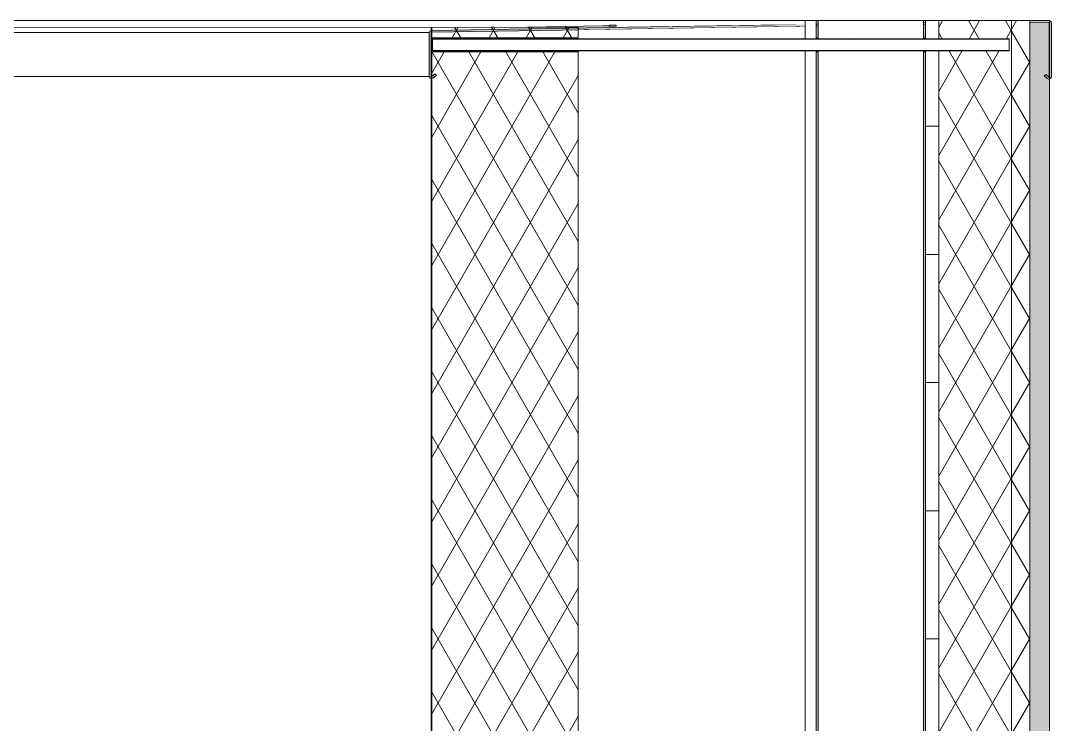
# Model space of a CAD drawing. Header units: millimetres. Extents: x -46169 to 153589, y -86316 to 18123.
# Drawn here: x 108330 to 109939, y -69853 to -68755 of the extents above; entities that cross this region are included whole.
import ezdxf

# ---------------------------------------------------------------- set-up
doc = ezdxf.new("R2010")
doc.units = ezdxf.units.MM
doc.header["$MEASUREMENT"] = 0
doc.linetypes.add('Wipeout_Contour', pattern=[1000, 0, -1000])
for name, color, linetype in [('A-25-M_Wall_Ext', 7, 'Continuous'), ('New_A-20-M_Floor_Slab', 7, 'Continuous'), ('New_A-25-M_Wall_Ext', 7, 'Continuous')]:
    doc.layers.add(name, color=color, linetype=linetype)
for name, color, linetype, lineweight in [('A-25-M_Wall_Ext_Pen_No__1', 7, 'Continuous', 13), ('A-25-M_Wall_Ext_Pen_No__87', 8, 'Continuous', 20), ('New_A-20-M_Floor_Slab_Pen_No__146', 8, 'Continuous', 0), ('New_A-25-M_Wall_Ext_Pen_No__1', 7, 'Continuous', 13), ('New_A-25-M_Wall_Ext_Pen_No__191', 7, 'Continuous', 5), ('New_A-25-M_Wall_Ext_Pen_No__87', 8, 'Continuous', 20)]:
    doc.layers.add(name, color=color, linetype=linetype, lineweight=lineweight)
for name, color, linetype, lineweight, true_color in [('A-25-M_Wall_Ext_Pen_No__107', 7, 'Continuous', 15, 0xa6a6a6), ('New_A-20-M_Floor_Slab_Pen_No__29', 7, 'Continuous', 50, 0x2a2a2a), ('New_A-25-M_Wall_Ext_Pen_No__107', 7, 'Continuous', 15, 0xa6a6a6)]:
    doc.layers.add(name, color=color, linetype=linetype, lineweight=lineweight, true_color=true_color)
pattern_1 = [(60, (95125.177, -82919.756), (-43.30127, 25), []), (120, (95125.177, -82919.756), (43.30127, 25), [])]
pattern_2 = [(90, (95125.18, -82919.76), (-173.2051, 0), [0, -100]), (90, (95038.57, -82869.76), (-173.2051, 0), [0, -100])]
pattern_3 = [(0, (95125.18, -82919.76), (0, 200), [])]

# ---------------------------------------------------------------- blocks, each defined once
blk = doc.blocks.new('Section Elem_30_1', base_point=(95125.2, -82919.8))
at = {"layer": 'New_A-25-M_Wall_Ext_Pen_No__107', "linetype": 'Continuous'}
for points in [[(109200.7, -68764.8), (109200.7, -68782.5), (109201.2, -68782.5), (109201.2, -68764.8)], [(109201.2, -68802.5), (109200.7, -68802.5), (109200.7, -70439.8), (109201.2, -70439.8)]]:
    blk.add_hatch(color=256, dxfattribs=at).paths.add_polyline_path(points)
at = {"color": 254, "linetype": 'Wipeout_Contour', "lineweight": 0, "ltscale": 643673.367582}
blk.add_wipeout([(108731, -68770.1), (108736.3, -68770.2), (108971, -68770.1), (108971, -68764.8), (108731, -68764.8)], dxfattribs=at).dxf.layer = 'New_A-25-M_Wall_Ext'
at = {"color": 254, "linetype": 'Wipeout_Contour', "lineweight": 0, "ltscale": 645597.310047}
blk.add_wipeout([(108731, -70439.8), (108971, -70439.8), (108971, -68844.9), (108736.3, -68844.8), (108731, -68844.9)], dxfattribs=at).dxf.layer = 'New_A-25-M_Wall_Ext'
at = {"color": 254, "linetype": 'Wipeout_Contour', "lineweight": 0, "ltscale": 642483.632972}
blk.add_wipeout([(108421.6, -68764.8), (108421.6, -68770.1), (108427.1, -68770.2), (108731, -68770.1), (108731, -68764.8)], dxfattribs=at).dxf.layer = 'New_A-25-M_Wall_Ext'
at = {"color": 254, "linetype": 'Wipeout_Contour', "lineweight": 0, "ltscale": 515823.502673}
blk.add_wipeout([(108971.8, -68764.8), (108971.8, -68782.5), (109200.7, -68782.5), (109200.7, -68764.8)], dxfattribs=at).dxf.layer = 'New_A-25-M_Wall_Ext'
at = {"color": 254, "linetype": 'Wipeout_Contour', "lineweight": 0, "ltscale": 517646.736452}
blk.add_wipeout([(108971.8, -70439.8), (109200.7, -70439.8), (109200.7, -68802.5), (108971.8, -68802.5)], dxfattribs=at).dxf.layer = 'New_A-25-M_Wall_Ext'
at = {"color": 254, "linetype": 'Wipeout_Contour', "lineweight": 0, "ltscale": 644411.054511}
blk.add_wipeout([(108427.1, -68844.8), (108421.6, -68844.9), (108421.6, -70439.8), (108731, -70439.8), (108731, -68844.9)], dxfattribs=at).dxf.layer = 'New_A-25-M_Wall_Ext'
at = {"layer": 'New_A-25-M_Wall_Ext_Pen_No__107', "linetype": 'Continuous'}
blk.add_hatch(color=256, dxfattribs=at).paths.add_polyline_path([(108971, -70439.8), (108971.8, -70439.8), (108971.8, -68802.5), (108971.8, -68782.5), (108971.8, -68764.8), (108971, -68764.8)])
h = blk.add_hatch(dxfattribs=at)
h.set_pattern_fill('Batt_Insulation_0001', color=256, style=0, pattern_type=2)
h.set_pattern_definition(pattern_1)
h.paths.add_polyline_path([(108971.8, -68764.8), (108971.8, -68782.5), (109200.7, -68782.5), (109200.7, -68764.8)])
h = blk.add_hatch(dxfattribs=at)
h.set_pattern_fill('Batt_Insulation_0001', color=256, style=0, pattern_type=2)
h.set_pattern_definition(pattern_1)
h.paths.add_polyline_path([(108971.8, -70439.8), (109200.7, -70439.8), (109200.7, -68802.5), (108971.8, -68802.5)])
at = {"layer": 'New_A-25-M_Wall_Ext_Pen_No__1', "linetype": 'Continuous'}
for p, q in [((108971, -68764.8), (108971, -68782.5)), ((108971.8, -68764.8), (108971.8, -68782.5)), ((109200.7, -68764.8), (109200.7, -68782.5)), ((109201.2, -68764.8), (109201.2, -68782.5)), ((108971, -68782.5), (108971, -68802.5)), ((108971, -68802.5), (108971, -70439.8)), ((108971.8, -68802.5), (108971.8, -70439.8)), ((109200.7, -68802.5), (109200.7, -70439.8)), ((109201.2, -68802.5), (109201.2, -70439.8))]:
    blk.add_line(p, q, dxfattribs=at)
at = {"layer": 'New_A-25-M_Wall_Ext_Pen_No__1', "linetype": 'Continuous', "flags": 128}
blk.add_lwpolyline([(109201.2, -68764.8), (109200.7, -68764.8), (108971.8, -68764.8), (108971, -68764.8)], dxfattribs=at)
at = {"layer": 'New_A-25-M_Wall_Ext_Pen_No__87', "linetype": 'Continuous'}
blk.add_line((108971, -68764.8), (108731, -68764.8), dxfattribs=at)
at = {"color": 254, "linetype": 'Wipeout_Contour', "lineweight": 0, "ltscale": 641155.934981}
blk.add_wipeout([(108421.6, -68764.8), (108103.7, -68764.8), (108103.7, -68770.1), (108109.3, -68770.2), (108421.6, -68770.1)], dxfattribs=at).dxf.layer = 'New_A-25-M_Wall_Ext'
at = {"color": 254, "linetype": 'Wipeout_Contour', "lineweight": 0, "ltscale": 643087.310445}
blk.add_wipeout([(108109.3, -68844.8), (108103.7, -68844.9), (108103.7, -70439.8), (108421.6, -70439.8), (108421.6, -68844.9)], dxfattribs=at).dxf.layer = 'New_A-25-M_Wall_Ext'
at = {"layer": 'New_A-25-M_Wall_Ext_Pen_No__87', "linetype": 'Continuous'}
for p, q in [((108421.6, -68764.8), (108103.7, -68764.8)), ((108731, -68764.8), (108421.6, -68764.8))]:
    blk.add_line(p, q, dxfattribs=at)
blk = doc.blocks.new('Section Elem_34_1', base_point=(95125.2, -82919.8))
at = {"color": 254, "linetype": 'Wipeout_Contour', "lineweight": 0, "ltscale": 517004.564506}
blk.add_wipeout([(109874.3, -68802.5), (109874.3, -68782.5), (108971.8, -68782.5), (108971.8, -68802.5)], dxfattribs=at).dxf.layer = 'New_A-20-M_Floor_Slab'
at = {"layer": 'New_A-20-M_Floor_Slab_Pen_No__146', "linetype": 'Continuous'}
h = blk.add_hatch(dxfattribs=at)
h.set_pattern_fill('Structural_Concrete_0001', color=256, style=0, pattern_type=2)
h.set_pattern_definition([(45, (95125.2, -82919.76), (-367.423, 367.423), [50, -250]), (45, (95047.53, -82630), (-367.423, 367.423), [50, -250]), (105, (95125.2, -82919.76), (501.91, 134.486), [50, -250]), (105, (95337.3, -82707.6), (501.91, 134.486), [50, -250]), (165, (95160.53, -82884.4), (134.486, 501.91), [50, -250]), (165, (95372.66, -82672.27), (134.486, 501.91), [50, -250]), (45, (95089.82, -82884.4), (-70.7107, 70.7107), [0, -100, 0, -150]), (90, (95125.18, -82849.05), (-100, 0), [0, -75, 0, -125])])
h.paths.add_polyline_path([(109874.3, -68802.5), (109874.3, -68782.5), (108971.8, -68782.5), (108971.8, -68802.5)])
at = {"layer": 'New_A-20-M_Floor_Slab_Pen_No__29', "linetype": 'Continuous'}
for p, q in [((108971.8, -68782.5), (108971.8, -68802.5)), ((109554.9, -68782.5), (109201.2, -68782.5)), ((109874.3, -68782.5), (109874.3, -68802.5)), ((109554.9, -68802.5), (109201.2, -68802.5))]:
    blk.add_line(p, q, dxfattribs=at)
at = {"layer": 'New_A-20-M_Floor_Slab_Pen_No__29', "linetype": 'Continuous', "flags": 128}
for points in [[(109201.2, -68782.5), (109200.7, -68782.5), (108971.8, -68782.5)], [(109874.3, -68782.5), (109763.5, -68782.5), (109743, -68782.5), (109739.6, -68782.5), (109575.4, -68782.5), (109572, -68782.5), (109554.9, -68782.5)], [(109201.2, -68802.5), (109200.7, -68802.5), (108971.8, -68802.5)], [(109874.3, -68802.5), (109763.5, -68802.5), (109743, -68802.5), (109739.6, -68802.5), (109575.4, -68802.5), (109572, -68802.5), (109554.9, -68802.5)]]:
    blk.add_lwpolyline(points, dxfattribs=at)
blk = doc.blocks.new('Section Elem_35_1', base_point=(95125.2, -82919.8))
at = {"layer": 'New_A-25-M_Wall_Ext_Pen_No__191', "linetype": 'Continuous'}
for p, q in [((109935.9, -68757.8), (109936, -68758)), ((109936, -68758), (109936, -68842.6)), ((109938.2, -68755.6), (109939.4, -68758)), ((109939.4, -68758), (109939.4, -68842.6)), ((109930.7, -68838.6), (109928.3, -68840.7)), ((109935.9, -68842.8), (109935.7, -68842.9)), ((109938.3, -68844.9), (109935.7, -68845.9)), ((109936, -68842.6), (109935.9, -68842.8)), ((109939.4, -68842.6), (109938.3, -68844.9))]:
    blk.add_line(p, q, dxfattribs=at)
at = {"layer": 'New_A-25-M_Wall_Ext_Pen_No__191', "linetype": 'Continuous', "flags": 128}
for points in [[(109930.7, -68838.6), (109935.5, -68842.8), (109935.7, -68842.9)], [(109928.3, -68840.7), (109933.1, -68844.9), (109935.7, -68845.9)]]:
    blk.add_lwpolyline(points, dxfattribs=at)
at = {"color": 254, "linetype": 'Wipeout_Contour', "lineweight": 0, "ltscale": 641393.072908}
blk.add_wipeout([(108209.5, -68760.8), (108025.6, -68764.8), (108354.5, -68764.8), (108540.3, -68760.8), (108329.9, -68760.8)], dxfattribs=at).dxf.layer = 'New_A-25-M_Wall_Ext'
at = {"color": 254, "linetype": 'Wipeout_Contour', "lineweight": 0, "ltscale": 642766.772375}
blk.add_wipeout([(108540.3, -68760.8), (108354.5, -68764.8), (108674.8, -68764.8), (108862.5, -68760.8), (108654.3, -68760.8)], dxfattribs=at).dxf.layer = 'New_A-25-M_Wall_Ext'
at = {"color": 254, "linetype": 'Wipeout_Contour', "lineweight": 0, "ltscale": 641441.461938}
blk.add_wipeout([(108109.3, -68770.2), (108107.9, -68771), (108425.7, -68771), (108427.1, -68770.2), (108421.6, -68770.1)], dxfattribs=at).dxf.layer = 'New_A-25-M_Wall_Ext'
at = {"color": 254, "linetype": 'Wipeout_Contour', "lineweight": 0, "ltscale": 901987.559596}
blk.add_wipeout([(108862.5, -68760.8), (108674.8, -68764.8), (108986.4, -68764.8), (109176, -68760.8), (109077.5, -68760.8), (109077.5, -68760.8), (108970.2, -68760.8)], dxfattribs=at).dxf.layer = 'New_A-25-M_Wall_Ext'
at = {"color": 254, "linetype": 'Wipeout_Contour', "lineweight": 0, "ltscale": 513049.414622}
blk.add_wipeout([(108425, -68773.2), (108425.7, -68771), (108107.9, -68771), (108107.2, -68773.2)], dxfattribs=at).dxf.layer = 'New_A-25-M_Wall_Ext'
at = {"color": 254, "linetype": 'Wipeout_Contour', "lineweight": 0, "ltscale": 2968317.232570765}
blk.add_wipeout([(108986.4, -68764.8), (109065.3, -68764.8), (109067.7, -68764.7), (109067.7, -68764.8), (109119.5, -68764.8), (109246, -68762.8), (109248.9, -68762.7), (109248.9, -68761.9), (109259.9, -68761.7), (109259.9, -68763.5), (109248.9, -68763.7), (109248.9, -68762.9), (109246, -68762.9), (109238.7, -68763), (109125.4, -68764.8), (109200.8, -68764.8), (109201.2, -68764.8), (109201.2, -68766.4), (109243.6, -68765.7), (109481.2, -68760.8), (109426.9, -68760.8), (109277.5, -68760.8), (109176, -68760.8)], dxfattribs=at).dxf.layer = 'New_A-25-M_Wall_Ext'
at = {"color": 254, "linetype": 'Wipeout_Contour', "lineweight": 0, "ltscale": 642761.684076}
blk.add_wipeout([(108427.1, -68770.2), (108425.7, -68771), (108734.9, -68771), (108736.3, -68770.2), (108731, -68770.1)], dxfattribs=at).dxf.layer = 'New_A-25-M_Wall_Ext'
at = {"color": 254, "linetype": 'Wipeout_Contour', "lineweight": 0, "ltscale": 386804.269717}
blk.add_wipeout([(109065.3, -68764.8), (109067.7, -68764.8), (109067.7, -68764.7)], dxfattribs=at).dxf.layer = 'New_A-25-M_Wall_Ext'
at = {"color": 254, "linetype": 'Wipeout_Contour', "lineweight": 0, "ltscale": 516124.680126}
blk.add_wipeout([(109246, -68762.8), (109119.6, -68764.8), (109121.3, -68764.8), (109238.7, -68762.9)], dxfattribs=at).dxf.layer = 'New_A-25-M_Wall_Ext'
at = {"layer": 'New_A-25-M_Wall_Ext_Pen_No__87', "linetype": 'Continuous'}
for p, q in [((109065.3, -68764.8), (109067.7, -68764.7)), ((109067.7, -68764.7), (109067.7, -68764.8))]:
    blk.add_line(p, q, dxfattribs=at)
at = {"color": 254, "linetype": 'Wipeout_Contour', "lineweight": 0, "ltscale": 513124.242381}
blk.add_wipeout([(108107.2, -68773.2), (108107.2, -68841.9), (108425, -68841.9), (108425, -68773.2)], dxfattribs=at).dxf.layer = 'New_A-25-M_Wall_Ext'
at = {"color": 254, "linetype": 'Wipeout_Contour', "lineweight": 0, "ltscale": 516369.52424}
blk.add_wipeout([(109248.9, -68761.9), (109248.9, -68763.7), (109259.9, -68763.5), (109259.9, -68761.7)], dxfattribs=at).dxf.layer = 'New_A-25-M_Wall_Ext'
at = {"color": 254, "linetype": 'Wipeout_Contour', "lineweight": 0, "ltscale": 514108.246019}
blk.add_wipeout([(108425, -68773.2), (108734.1, -68773.2), (108734.9, -68771), (108425.7, -68771)], dxfattribs=at).dxf.layer = 'New_A-25-M_Wall_Ext'
at = {"color": 254, "linetype": 'Wipeout_Contour', "lineweight": 0, "ltscale": 516346.284143}
blk.add_wipeout([(109248.9, -68762.7), (109246, -68762.8), (109246, -68762.9), (109248.9, -68762.9)], dxfattribs=at).dxf.layer = 'New_A-25-M_Wall_Ext'
at = {"color": 254, "linetype": 'Wipeout_Contour', "lineweight": 0, "ltscale": 641640.564315}
blk.add_wipeout([(108108, -68844.2), (108109.3, -68844.8), (108421.6, -68844.9), (108427.1, -68844.8), (108425.8, -68844.2)], dxfattribs=at).dxf.layer = 'New_A-25-M_Wall_Ext'
at = {"color": 254, "linetype": 'Wipeout_Contour', "lineweight": 0, "ltscale": 515027.39471}
blk.add_wipeout([(108734.9, -68771), (108969, -68771), (108971, -68770.1), (108736.3, -68770.2)], dxfattribs=at).dxf.layer = 'New_A-25-M_Wall_Ext'
at = {"color": 254, "linetype": 'Wipeout_Contour', "lineweight": 0, "ltscale": 516329.126997}
blk.add_wipeout([(109238.7, -68762.9), (109238.7, -68763), (109246, -68762.9), (109246, -68762.8)], dxfattribs=at).dxf.layer = 'New_A-25-M_Wall_Ext'
at = {"color": 254, "linetype": 'Wipeout_Contour', "lineweight": 0, "ltscale": 513201.777852}
blk.add_wipeout([(108108, -68844.2), (108425.8, -68844.2), (108425, -68841.9), (108107.2, -68841.9)], dxfattribs=at).dxf.layer = 'New_A-25-M_Wall_Ext'
at = {"color": 254, "linetype": 'Wipeout_Contour', "lineweight": 0, "ltscale": 514182.903833}
blk.add_wipeout([(108734.1, -68773.2), (108425, -68773.2), (108425, -68841.9), (108734.1, -68841.9)], dxfattribs=at).dxf.layer = 'New_A-25-M_Wall_Ext'
at = {"color": 254, "linetype": 'Wipeout_Contour', "lineweight": 0, "ltscale": 516123.513384}
blk.add_wipeout([(109238.7, -68762.9), (109121.3, -68764.8), (109125.4, -68764.8), (109238.7, -68763)], dxfattribs=at).dxf.layer = 'New_A-25-M_Wall_Ext'
at = {"layer": 'New_A-25-M_Wall_Ext_Pen_No__87', "linetype": 'Continuous'}
blk.add_line((108425, -68773.2), (108107.2, -68773.2), dxfattribs=at)
at = {"color": 254, "linetype": 'Wipeout_Contour', "lineweight": 0, "ltscale": 515026.237874}
blk.add_wipeout([(108734.9, -68771), (108734.1, -68773.2), (108968, -68773.2), (108969, -68771)], dxfattribs=at).dxf.layer = 'New_A-25-M_Wall_Ext'
at = {"color": 254, "linetype": 'Wipeout_Contour', "lineweight": 0, "ltscale": 517019.822839}
blk.add_wipeout([(109481.2, -68760.8), (109243.6, -68765.7), (109554.9, -68760.8), (109509.1, -68760.8)], dxfattribs=at).dxf.layer = 'New_A-25-M_Wall_Ext'
at = {"color": 254, "linetype": 'Wipeout_Contour', "lineweight": 0, "ltscale": 642960.381638}
blk.add_wipeout([(108425.8, -68844.2), (108427.1, -68844.8), (108731, -68844.9), (108736.3, -68844.8), (108734.9, -68844.2)], dxfattribs=at).dxf.layer = 'New_A-25-M_Wall_Ext'
at = {"layer": 'New_A-25-M_Wall_Ext_Pen_No__87', "linetype": 'Continuous'}
for p, q in [((109121.3, -68764.8), (109238.7, -68762.9)), ((109238.7, -68763), (109125.4, -68764.8)), ((109238.7, -68762.9), (109246, -68762.8)), ((109246, -68762.9), (109238.7, -68763)), ((109238.7, -68763), (109238.7, -68762.9)), ((109246, -68762.8), (109248.9, -68762.7)), ((109248.9, -68762.9), (109246, -68762.9)), ((109248.9, -68761.9), (109259.9, -68761.7)), ((109248.9, -68762.7), (109248.9, -68761.9)), ((109248.9, -68762.9), (109248.9, -68762.7)), ((109248.9, -68763.7), (109248.9, -68762.9)), ((109259.9, -68763.5), (109248.9, -68763.7)), ((109259.9, -68761.7), (109259.9, -68763.5))]:
    blk.add_line(p, q, dxfattribs=at)
at = {"color": 254, "linetype": 'Wipeout_Contour', "lineweight": 0, "ltscale": 514260.297357}
blk.add_wipeout([(108425, -68841.9), (108425.8, -68844.2), (108734.9, -68844.2), (108734.1, -68841.9)], dxfattribs=at).dxf.layer = 'New_A-25-M_Wall_Ext'
at = {"layer": 'New_A-25-M_Wall_Ext_Pen_No__87', "linetype": 'Continuous'}
blk.add_line((108425, -68841.9), (108107.2, -68841.9), dxfattribs=at)
at = {"color": 254, "linetype": 'Wipeout_Contour', "lineweight": 0, "ltscale": 515100.545744}
blk.add_wipeout([(108968, -68773.2), (108734.1, -68773.2), (108734.1, -68841.9), (108968, -68841.9)], dxfattribs=at).dxf.layer = 'New_A-25-M_Wall_Ext'
at = {"layer": 'New_A-25-M_Wall_Ext_Pen_No__1', "linetype": 'Continuous'}
for p, q in [((108971.4, -68782.5), (108971, -68782.5)), ((108971.4, -68802.5), (108971, -68802.5))]:
    blk.add_line(p, q, dxfattribs=at)
at = {"layer": 'New_A-25-M_Wall_Ext_Pen_No__191', "linetype": 'Continuous'}
for p, q in [((108971.7, -68773), (108971.4, -68773.2)), ((108971.4, -68773.2), (108971.4, -68782.5))]:
    blk.add_line(p, q, dxfattribs=at)
at = {"layer": 'New_A-25-M_Wall_Ext_Pen_No__191', "linetype": 'Continuous', "flags": 128}
for points in [[(109938.2, -68755.6), (109935.4, -68754.8), (109243.6, -68765.7), (108971.4, -68770), (108969, -68771)], [(109935.9, -68757.8), (109935.7, -68757.7), (109243.6, -68768.7), (108971.7, -68773)]]:
    blk.add_lwpolyline(points, dxfattribs=at)
at = {"layer": 'New_A-25-M_Wall_Ext_Pen_No__87', "linetype": 'Continuous'}
for p, q in [((108734.1, -68773.2), (108425, -68773.2)), ((108968, -68773.2), (108734.1, -68773.2))]:
    blk.add_line(p, q, dxfattribs=at)
at = {"color": 254, "linetype": 'Wipeout_Contour', "lineweight": 0, "ltscale": 515185.506275}
blk.add_wipeout([(108969.1, -68844.2), (108734.9, -68844.2), (108736.3, -68844.8), (108971, -68844.9)], dxfattribs=at).dxf.layer = 'New_A-25-M_Wall_Ext'
at = {"color": 254, "linetype": 'Wipeout_Contour', "lineweight": 0, "ltscale": 515178.04311}
blk.add_wipeout([(108734.1, -68841.9), (108734.9, -68844.2), (108969.1, -68844.2), (108968, -68841.9)], dxfattribs=at).dxf.layer = 'New_A-25-M_Wall_Ext'
at = {"layer": 'New_A-25-M_Wall_Ext_Pen_No__107', "linetype": 'Continuous', "lineweight": 0, "true_color": 0x535353}
blk.add_hatch(color=251, dxfattribs=at).paths.add_polyline_path([(108969, -68771), (108968, -68773.2), (108968, -68841.9), (108969.1, -68844.2), (108971.7, -68845.2), (108974.4, -68844.2), (108979.2, -68840), (108976.8, -68837.9), (108971.9, -68842.1), (108971.7, -68842.2), (108971.5, -68842.1), (108971.4, -68841.9), (108971.4, -68802.5), (108971, -68802.5), (108971, -68782.5), (108971.4, -68782.5), (108971.4, -68773.2), (108971.7, -68773), (109243.6, -68768.7), (109935.7, -68757.7), (109935.9, -68757.8), (109936, -68758), (109936, -68842.6), (109935.9, -68842.8), (109935.7, -68842.9), (109935.5, -68842.8), (109930.7, -68838.6), (109928.3, -68840.7), (109933.1, -68844.9), (109935.7, -68845.9), (109938.3, -68844.9), (109939.4, -68842.6), (109939.4, -68758), (109938.2, -68755.6), (109935.4, -68754.8), (109243.6, -68765.7), (108971.4, -68770)])
at = {"layer": 'New_A-25-M_Wall_Ext_Pen_No__191', "linetype": 'Continuous'}
for p, q in [((108971.4, -68802.5), (108971.4, -68841.9)), ((108976.8, -68837.9), (108979.2, -68840)), ((108968, -68841.9), (108969.1, -68844.2)), ((108969.1, -68844.2), (108971.7, -68845.2)), ((108971.4, -68841.9), (108971.5, -68842.1)), ((108971.5, -68842.1), (108971.7, -68842.2))]:
    blk.add_line(p, q, dxfattribs=at)
at = {"layer": 'New_A-25-M_Wall_Ext_Pen_No__191', "linetype": 'Continuous', "flags": 128}
for points in [[(108969, -68771), (108968, -68773.2), (108968, -68841.9)], [(108976.8, -68837.9), (108971.9, -68842.1), (108971.7, -68842.2)], [(108979.2, -68840), (108974.4, -68844.2), (108971.7, -68845.2)]]:
    blk.add_lwpolyline(points, dxfattribs=at)
at = {"layer": 'New_A-25-M_Wall_Ext_Pen_No__87', "linetype": 'Continuous'}
for p, q in [((108734.1, -68841.9), (108425, -68841.9)), ((108968, -68841.9), (108734.1, -68841.9))]:
    blk.add_line(p, q, dxfattribs=at)
blk = doc.blocks.new('Section Elem_50_1', base_point=(95125.2, -82919.8))
at = {"color": 254, "linetype": 'Wipeout_Contour', "lineweight": 0, "ltscale": 516690.057429}
blk.add_wipeout([(109426.9, -68754.8), (109277.5, -68754.8), (109277.5, -68760.8), (109426.9, -68760.8)], dxfattribs=at).dxf.layer = 'A-25-M_Wall_Ext'
at = {"color": 254, "linetype": 'Wipeout_Contour', "lineweight": 0, "ltscale": 1560029.906340006}
blk.add_wipeout([(109277.5, -68802.5), (109277.5, -70734.6), (109350.3, -70733.6), (109426.9, -70732.6), (109426.9, -70418.5), (109425.1, -70419.8), (109423.2, -70428.3), (109423.2, -70485.8), (109417.5, -70485.8), (109417.5, -70410.8), (109426.9, -70410.8), (109426.9, -68802.5)], dxfattribs=at).dxf.layer = 'A-25-M_Wall_Ext'
at = {"color": 254, "linetype": 'Wipeout_Contour', "lineweight": 0, "ltscale": 516726.227279}
blk.add_wipeout([(109277.5, -68768.2), (109277.5, -68782.5), (109426.9, -68782.5), (109426.9, -68765.8)], dxfattribs=at).dxf.layer = 'A-25-M_Wall_Ext'
at = {"color": 254, "linetype": 'Wipeout_Contour', "lineweight": 0, "ltscale": 778382.163457}
blk.add_wipeout([(109201.1, -70735.6), (109277.5, -70734.6), (109277.5, -68802.5), (109201.2, -68802.5), (109201.2, -70439.8), (109201.1, -70439.8)], dxfattribs=at).dxf.layer = 'A-25-M_Wall_Ext'
at = {"color": 254, "linetype": 'Wipeout_Contour', "lineweight": 0, "ltscale": 773801.189771}
blk.add_wipeout([(109277.5, -68754.8), (108970.2, -68754.8), (108970.2, -68760.8), (109077.5, -68760.8), (109077.5, -68760.8), (109277.5, -68760.8)], dxfattribs=at).dxf.layer = 'A-25-M_Wall_Ext'
at = {"layer": 'A-25-M_Wall_Ext_Pen_No__87', "linetype": 'Continuous'}
blk.add_line((109277.5, -68754.8), (109426.9, -68754.8), dxfattribs=at)
at = {"color": 254, "linetype": 'Wipeout_Contour', "lineweight": 0, "ltscale": 643622.824954}
blk.add_wipeout([(108654.3, -68760.8), (108862.5, -68760.8), (108970.2, -68760.8), (108970.2, -68754.8), (108654.3, -68754.8)], dxfattribs=at).dxf.layer = 'A-25-M_Wall_Ext'
at = {"color": 254, "linetype": 'Wipeout_Contour', "lineweight": 0, "ltscale": 645432.236149}
blk.add_wipeout([(109201.2, -68769.4), (109201.2, -68782.5), (109277.5, -68782.5), (109277.5, -68768.2), (109243.6, -68768.7)], dxfattribs=at).dxf.layer = 'A-25-M_Wall_Ext'
at = {"layer": 'A-25-M_Wall_Ext_Pen_No__87', "linetype": 'Continuous'}
blk.add_line((108970.2, -68754.8), (109277.5, -68754.8), dxfattribs=at)
at = {"color": 254, "linetype": 'Wipeout_Contour', "lineweight": 0, "ltscale": 642268.443769}
blk.add_wipeout([(108329.9, -68760.8), (108540.3, -68760.8), (108654.3, -68760.8), (108654.3, -68754.8), (108329.9, -68754.8)], dxfattribs=at).dxf.layer = 'A-25-M_Wall_Ext'
at = {"layer": 'A-25-M_Wall_Ext_Pen_No__87', "linetype": 'Continuous'}
blk.add_line((108654.3, -68754.8), (108970.2, -68754.8), dxfattribs=at)
at = {"color": 254, "linetype": 'Wipeout_Contour', "lineweight": 0, "ltscale": 640879.481594}
blk.add_wipeout([(107997.1, -68760.8), (108209.5, -68760.8), (108329.9, -68760.8), (108329.9, -68754.8), (107997.1, -68754.8)], dxfattribs=at).dxf.layer = 'A-25-M_Wall_Ext'
at = {"layer": 'A-25-M_Wall_Ext_Pen_No__87', "linetype": 'Continuous'}
for p, q in [((107997.1, -68754.8), (108329.9, -68754.8)), ((108329.9, -68754.8), (108654.3, -68754.8))]:
    blk.add_line(p, q, dxfattribs=at)
blk = doc.blocks.new('Section Elem_51_1', base_point=(95125.2, -82919.8))
at = {"layer": 'A-25-M_Wall_Ext_Pen_No__1', "linetype": 'Continuous'}
blk.add_line((109936.7, -68754.8), (109936.7, -70612.8), dxfattribs=at)
at = {"color": 254, "linetype": 'Wipeout_Contour', "lineweight": 0, "ltscale": 646365.673177}
blk.add_wipeout([(109509.1, -68754.8), (109426.9, -68754.8), (109426.9, -68760.8), (109481.2, -68760.8), (109509.1, -68760.8)], dxfattribs=at).dxf.layer = 'A-25-M_Wall_Ext'
at = {"color": 254, "linetype": 'Wipeout_Contour', "lineweight": 0, "ltscale": 650853.50433}
blk.add_wipeout([(109502.9, -70410.8), (109456.4, -70410.8), (109456.4, -70416.3), (109490.4, -70416.3), (109502.9, -70416.3)], dxfattribs=at).dxf.layer = 'A-25-M_Wall_Ext'
at = {"color": 254, "linetype": 'Wipeout_Contour', "lineweight": 0, "ltscale": 517116.389413}
blk.add_wipeout([(109426.9, -68782.5), (109509.1, -68782.5), (109509.1, -68764.5), (109426.9, -68765.8)], dxfattribs=at).dxf.layer = 'A-25-M_Wall_Ext'
at = {"color": 254, "linetype": 'Wipeout_Contour', "lineweight": 0, "ltscale": 1690693.044471605}
blk.add_wipeout([(109426.9, -70418.5), (109426.9, -70612.8), (109509.1, -70612.8), (109509.1, -68802.5), (109426.9, -68802.5), (109426.9, -70410.8), (109502.9, -70410.8), (109502.9, -70485.8), (109497.2, -70485.8), (109497.2, -70428.3), (109495.2, -70419.8), (109490.4, -70416.3), (109430, -70416.3)], dxfattribs=at).dxf.layer = 'A-25-M_Wall_Ext'
at = {"layer": 'A-25-M_Wall_Ext_Pen_No__87', "linetype": 'Continuous'}
blk.add_line((109426.9, -70418.5), (109430, -70416.3), dxfattribs=at)
at = {"color": 254, "linetype": 'Wipeout_Contour', "lineweight": 0, "ltscale": 517299.101334}
blk.add_wipeout([(109509.1, -68760.8), (109554.9, -68760.8), (109554.9, -68754.8), (109509.1, -68754.8)], dxfattribs=at).dxf.layer = 'A-25-M_Wall_Ext'
at = {"color": 254, "linetype": 'Wipeout_Contour', "lineweight": 0, "ltscale": 519338.054805}
blk.add_wipeout([(109554.9, -68802.5), (109509.1, -68802.5), (109509.1, -70612.8), (109554.9, -70612.8)], dxfattribs=at).dxf.layer = 'A-25-M_Wall_Ext'
at = {"layer": 'A-25-M_Wall_Ext_Pen_No__87', "linetype": 'Continuous'}
for p, q in [((109509.1, -68754.8), (109426.9, -68754.8)), ((109426.9, -70612.8), (109509.1, -70612.8))]:
    blk.add_line(p, q, dxfattribs=at)
at = {"color": 254, "linetype": 'Wipeout_Contour', "lineweight": 0, "ltscale": 517332.14645}
blk.add_wipeout([(109509.1, -68782.5), (109554.9, -68782.5), (109554.9, -68763.8), (109509.1, -68764.5)], dxfattribs=at).dxf.layer = 'A-25-M_Wall_Ext'
at = {"color": 254, "linetype": 'Wipeout_Contour', "lineweight": 0, "ltscale": 519444.164688}
blk.add_wipeout([(109572, -68802.5), (109554.9, -68802.5), (109554.9, -70612.8), (109572, -70612.8)], dxfattribs=at).dxf.layer = 'A-25-M_Wall_Ext'
at = {"color": 254, "linetype": 'Wipeout_Contour', "lineweight": 0, "ltscale": 520837.12188}
blk.add_wipeout([(109497.2, -70428.3), (109497.2, -70485.8), (109502.9, -70485.8), (109502.9, -70428.3)], dxfattribs=at).dxf.layer = 'A-25-M_Wall_Ext'
at = {"layer": 'A-25-M_Wall_Ext_Pen_No__107', "linetype": 'Continuous'}
h = blk.add_hatch(dxfattribs=at)
h.set_pattern_fill('Plaster_0001', color=256, style=0, pattern_type=2)
h.set_pattern_definition(pattern_2)
h.paths.add_polyline_path([(109572, -68802.5), (109554.9, -68802.5), (109554.9, -70612.8), (109572, -70612.8)])
at = {"layer": 'A-25-M_Wall_Ext_Pen_No__107', "linetype": 'Continuous', "lineweight": 0, "true_color": 0x535353}
blk.add_hatch(color=251, dxfattribs=at).paths.add_polyline_path([(109575.4, -68802.5), (109572, -68802.5), (109572, -70612.8), (109575.4, -70612.8)])
at = {"layer": 'A-25-M_Wall_Ext_Pen_No__1', "linetype": 'Continuous'}
blk.add_line((109554.9, -68802.5), (109554.9, -70612.8), dxfattribs=at)
at = {"layer": 'A-25-M_Wall_Ext_Pen_No__87', "linetype": 'Continuous'}
for p, q in [((109502.9, -70485.8), (109497.2, -70485.8)), ((109509.1, -70612.8), (109554.9, -70612.8))]:
    blk.add_line(p, q, dxfattribs=at)
at = {"color": 254, "linetype": 'Wipeout_Contour', "lineweight": 0, "ltscale": 517428.678908}
blk.add_wipeout([(109572, -68754.8), (109554.9, -68754.8), (109554.9, -68782.5), (109572, -68782.5)], dxfattribs=at).dxf.layer = 'A-25-M_Wall_Ext'
at = {"color": 254, "linetype": 'Wipeout_Contour', "lineweight": 0, "ltscale": 520763.81069}
blk.add_wipeout([(109502.9, -70419.8), (109495.2, -70419.8), (109497.2, -70428.3), (109502.9, -70428.3)], dxfattribs=at).dxf.layer = 'A-25-M_Wall_Ext'
at = {"layer": 'A-25-M_Wall_Ext_Pen_No__107', "linetype": 'Continuous'}
h = blk.add_hatch(dxfattribs=at)
h.set_pattern_fill('Plaster_0001', color=256, style=0, pattern_type=2)
h.set_pattern_definition(pattern_2)
h.paths.add_polyline_path([(109572, -68754.8), (109554.9, -68754.8), (109554.9, -68782.5), (109572, -68782.5)])
at = {"layer": 'A-25-M_Wall_Ext_Pen_No__107', "linetype": 'Continuous', "lineweight": 0, "true_color": 0x535353}
blk.add_hatch(color=251, dxfattribs=at).paths.add_polyline_path([(109575.4, -68754.8), (109572, -68754.8), (109572, -68782.5), (109575.4, -68782.5)])
at = {"layer": 'A-25-M_Wall_Ext_Pen_No__1', "linetype": 'Continuous'}
blk.add_line((109554.9, -68754.8), (109554.9, -68782.5), dxfattribs=at)
at = {"layer": 'A-25-M_Wall_Ext_Pen_No__87', "linetype": 'Continuous'}
for p, q in [((109554.9, -68754.8), (109509.1, -68754.8)), ((109497.2, -70485.8), (109497.2, -70428.3)), ((109502.9, -70428.3), (109497.2, -70428.3))]:
    blk.add_line(p, q, dxfattribs=at)
at = {"color": 254, "linetype": 'Wipeout_Contour', "lineweight": 0, "ltscale": 519761.535889}
blk.add_wipeout([(109575.4, -70612.8), (109739.6, -70612.8), (109739.6, -68802.5), (109575.4, -68802.5)], dxfattribs=at).dxf.layer = 'A-25-M_Wall_Ext'
at = {"color": 254, "linetype": 'Wipeout_Contour', "lineweight": 0, "ltscale": 520744.969069}
blk.add_wipeout([(109502.9, -70416.3), (109490.4, -70416.3), (109495.2, -70419.8), (109502.9, -70419.8)], dxfattribs=at).dxf.layer = 'A-25-M_Wall_Ext'
at = {"layer": 'A-25-M_Wall_Ext_Pen_No__107', "linetype": 'Continuous', "lineweight": 0, "true_color": 0x535353}
blk.add_hatch(color=251, dxfattribs=at).paths.add_polyline_path([(109743, -68802.5), (109739.6, -68802.5), (109739.6, -70612.8), (109743, -70612.8)])
at = {"layer": 'A-25-M_Wall_Ext_Pen_No__1', "linetype": 'Continuous'}
for p, q in [((109572, -68802.5), (109572, -70612.8)), ((109575.4, -68802.5), (109575.4, -70612.8))]:
    blk.add_line(p, q, dxfattribs=at)
at = {"layer": 'A-25-M_Wall_Ext_Pen_No__87', "linetype": 'Continuous'}
for p, q in [((109426.9, -70410.8), (109502.9, -70410.8)), ((109490.4, -70416.3), (109430, -70416.3)), ((109495.2, -70419.8), (109490.4, -70416.3)), ((109502.9, -70416.3), (109490.4, -70416.3)), ((109502.9, -70410.8), (109502.9, -70485.8)), ((109497.2, -70428.3), (109495.2, -70419.8))]:
    blk.add_line(p, q, dxfattribs=at)
at = {"color": 254, "linetype": 'Wipeout_Contour', "lineweight": 0, "ltscale": 517747.280553}
blk.add_wipeout([(109575.4, -68782.5), (109739.6, -68782.5), (109739.6, -68754.8), (109575.4, -68754.8)], dxfattribs=at).dxf.layer = 'A-25-M_Wall_Ext'
at = {"layer": 'A-25-M_Wall_Ext_Pen_No__107', "linetype": 'Continuous', "lineweight": 0, "true_color": 0x535353}
blk.add_hatch(color=251, dxfattribs=at).paths.add_polyline_path([(109739.6, -68782.5), (109743, -68782.5), (109743, -68754.8), (109739.6, -68754.8)])
at = {"layer": 'A-25-M_Wall_Ext_Pen_No__1', "linetype": 'Continuous'}
for p, q in [((109572, -68754.8), (109572, -68782.5)), ((109575.4, -68754.8), (109575.4, -68782.5))]:
    blk.add_line(p, q, dxfattribs=at)
at = {"color": 254, "linetype": 'Wipeout_Contour', "lineweight": 0, "ltscale": 520084.69757}
blk.add_wipeout([(109763.5, -68802.5), (109743, -68802.5), (109743, -70612.8), (109763.5, -70612.8)], dxfattribs=at).dxf.layer = 'A-25-M_Wall_Ext'
at = {"layer": 'A-25-M_Wall_Ext_Pen_No__107', "linetype": 'Continuous'}
h = blk.add_hatch(dxfattribs=at)
h.set_pattern_fill('Plywood_0001', color=256, style=0, pattern_type=2)
h.set_pattern_definition(pattern_3)
h.paths.add_polyline_path([(109763.5, -68802.5), (109743, -68802.5), (109743, -70612.8), (109763.5, -70612.8)])
at = {"layer": 'A-25-M_Wall_Ext_Pen_No__1', "linetype": 'Continuous'}
for p, q in [((109739.6, -68802.5), (109739.6, -70612.8)), ((109743, -68802.5), (109743, -70612.8))]:
    blk.add_line(p, q, dxfattribs=at)
at = {"color": 254, "linetype": 'Wipeout_Contour', "lineweight": 0, "ltscale": 518071.69473}
blk.add_wipeout([(109743, -68782.5), (109763.5, -68782.5), (109763.5, -68754.8), (109743, -68754.8)], dxfattribs=at).dxf.layer = 'A-25-M_Wall_Ext'
at = {"layer": 'A-25-M_Wall_Ext_Pen_No__107', "linetype": 'Continuous'}
h = blk.add_hatch(dxfattribs=at)
h.set_pattern_fill('Plywood_0001', color=256, style=0, pattern_type=2)
h.set_pattern_definition(pattern_3)
h.paths.add_polyline_path([(109743, -68782.5), (109763.5, -68782.5), (109763.5, -68754.8), (109743, -68754.8)])
at = {"layer": 'A-25-M_Wall_Ext_Pen_No__1', "linetype": 'Continuous'}
for p, q in [((109739.6, -68754.8), (109739.6, -68782.5)), ((109743, -68754.8), (109743, -68782.5))]:
    blk.add_line(p, q, dxfattribs=at)
at = {"color": 254, "linetype": 'Wipeout_Contour', "lineweight": 0, "ltscale": 1038605.020188884}
blk.add_wipeout([(109763.5, -68802.5), (109763.5, -70612.8), (109877.4, -70612.8), (109877.4, -68754.8), (109763.5, -68754.8), (109763.5, -68782.5), (109874.3, -68782.5), (109874.3, -68802.5)], dxfattribs=at).dxf.layer = 'A-25-M_Wall_Ext'
at = {"layer": 'A-25-M_Wall_Ext_Pen_No__107', "linetype": 'Continuous'}
h = blk.add_hatch(dxfattribs=at)
h.set_pattern_fill('Batt_Insulation_0001', color=256, style=0, pattern_type=2)
h.set_pattern_definition(pattern_1)
h.paths.add_polyline_path([(109763.5, -68802.5), (109763.5, -70612.8), (109877.4, -70612.8), (109877.4, -68754.8), (109763.5, -68754.8), (109763.5, -68782.5), (109874.3, -68782.5), (109874.3, -68802.5)])
at = {"layer": 'A-25-M_Wall_Ext_Pen_No__1', "linetype": 'Continuous'}
for p, q in [((109763.5, -68754.8), (109763.5, -68782.5)), ((109763.5, -68802.5), (109763.5, -70612.8))]:
    blk.add_line(p, q, dxfattribs=at)
at = {"color": 254, "linetype": 'Wipeout_Contour', "lineweight": 0, "ltscale": 520501.70511}
blk.add_wipeout([(109877.4, -68754.8), (109877.4, -70612.8), (109905.9, -70612.8), (109905.9, -68754.8)], dxfattribs=at).dxf.layer = 'A-25-M_Wall_Ext'
at = {"layer": 'A-25-M_Wall_Ext_Pen_No__107', "linetype": 'Continuous'}
h = blk.add_hatch(dxfattribs=at)
h.set_pattern_fill('Batt_Insulation_0001', color=256, style=0, pattern_type=2)
h.set_pattern_definition(pattern_1)
h.paths.add_polyline_path([(109877.4, -68754.8), (109877.4, -70612.8), (109905.9, -70612.8), (109905.9, -68754.8)])
blk.add_hatch(color=256, dxfattribs=at).paths.add_polyline_path([(109936.7, -68754.8), (109905.9, -68754.8), (109905.9, -70612.8), (109936.7, -70612.8)])
at = {"layer": 'A-25-M_Wall_Ext_Pen_No__1', "linetype": 'Continuous'}
for p, q in [((109877.4, -68754.8), (109877.4, -70612.8)), ((109905.9, -68754.8), (109905.9, -70612.8))]:
    blk.add_line(p, q, dxfattribs=at)
at = {"layer": 'A-25-M_Wall_Ext_Pen_No__1', "linetype": 'Continuous', "flags": 128}
for points in [[(109936.7, -68754.8), (109905.9, -68754.8), (109877.4, -68754.8), (109763.5, -68754.8), (109743, -68754.8), (109739.6, -68754.8), (109575.4, -68754.8), (109572, -68754.8), (109554.9, -68754.8)], [(109936.7, -70612.8), (109905.9, -70612.8), (109877.4, -70612.8), (109763.5, -70612.8), (109743, -70612.8), (109739.6, -70612.8), (109575.4, -70612.8), (109572, -70612.8), (109554.9, -70612.8)]]:
    blk.add_lwpolyline(points, dxfattribs=at)

msp = doc.modelspace()

# ---------------------------------------------------------------- block references
at = {"layer": 'New_A-25-M_Wall_Ext'}
msp.add_blockref('Section Elem_30_1', (95125.2, -82919.8), dxfattribs=at)

# ---------------------------------------------------------------- next in the draw order: block references
at = {"layer": 'New_A-20-M_Floor_Slab'}
msp.add_blockref('Section Elem_34_1', (95125.2, -82919.8), dxfattribs=at)

# ---------------------------------------------------------------- next in the draw order: block references
at = {"layer": 'New_A-25-M_Wall_Ext'}
msp.add_blockref('Section Elem_35_1', (95125.2, -82919.8), dxfattribs=at)

# ---------------------------------------------------------------- next in the draw order: block references
at = {"layer": 'A-25-M_Wall_Ext'}
msp.add_blockref('Section Elem_50_1', (95125.2, -82919.8), dxfattribs=at)

# ---------------------------------------------------------------- next in the draw order: block references
msp.add_blockref('Section Elem_51_1', (95125.2, -82919.8), dxfattribs=at)

doc.saveas('drawing.dxf')
